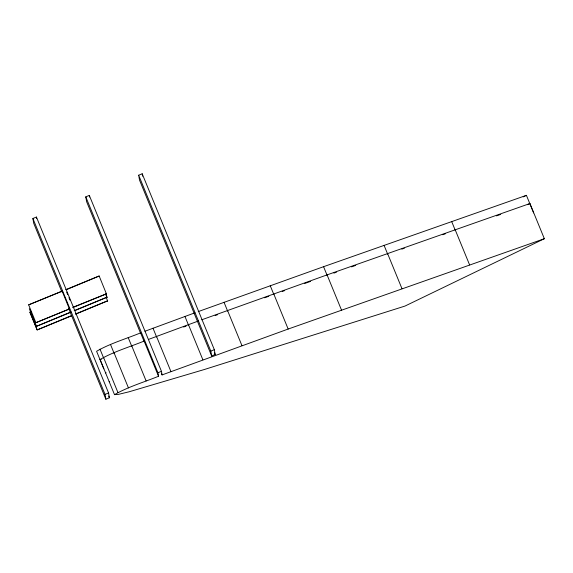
<?xml version="1.0" encoding="UTF-8"?>
<svg xmlns="http://www.w3.org/2000/svg" width="573" height="573" viewBox="0 0 573 573"><rect width="100%" height="100%" fill="white"/><g stroke="black" fill="none" stroke-linecap="round" stroke-linejoin="round"><path stroke-width="0.86" d="M201.746 319.791L327.076 274.882L529.925 203.53L544.35 238.712L404.975 306.068L204.532 369.456L129.118 391.782L118.253 394.417L114.514 394.654L100.089 359.472C113.869 351.543 129.412 347.08 144.102 341.078L144.203 341.68L140.593 332.884C125.902 338.887 110.367 343.349 96.586 351.278L103.799 368.869M105.554 372.966L106.084 372.629M109.157 381.761L109.687 381.425M114.514 394.654C128.302 386.725 143.837 382.255 158.528 376.26L157.926 372.758L85.785 196.854L89.309 195.414L161.45 371.311L162.073 374.921L288.162 329.045L544.35 238.712M523.199 196.897L526.415 195.336L533.635 212.927M527.518 204.69L529.925 203.53M61.834 291.865L33.728 223.32L32.897 218.492L36.421 217.052L108.562 392.949L109.393 397.784L105.869 399.223L68.61 308.381M138.673 175.216L142.197 173.777L214.338 349.68L215.169 354.508L211.645 355.948L139.504 180.051L138.673 175.216L210.814 351.12L211.645 355.948M28.65 304.85L62.149 291.148L69.405 308.976L35.906 322.685L28.65 304.85L62.149 291.148M65.673 289.702L99.165 276L106.42 293.834L72.929 307.536M66.532 289.616L99.165 276M71.589 315.838L37.152 329.926L29.939 312.335L31.536 311.426M72.886 307.293L106.42 293.834M70.923 311.977L36.529 326.302L70.966 312.213M74.204 310.63L107.008 297.215L105.697 294.013M75.07 310.537L107.008 297.215M37.152 329.926L71.553 315.594M75.65 313.918L107.631 300.839L75.693 314.162M105.869 399.223L105.038 394.396L108.562 392.949M157.926 372.758L161.45 371.311M210.814 351.12L214.338 349.68M144.948 331.244L194.92 312.808M148.45 339.438L198.423 320.995M183.632 327.033L186.089 326.13M198.244 311.597L323.573 266.689L526.415 195.336M215.154 315.565L217.647 314.663M264.59 297.781L268.794 296.277M282.167 291.499L284.666 290.611M304.671 283.492L310.509 281.415M333.901 273.106L336.423 272.218M351.543 266.875L355.74 265.385M401.852 249.112L404.352 248.231M442.757 234.722L445.257 233.841M496.505 215.878L500.709 214.402M100.089 359.472L101.256 359.4M455.17 229.716L469.602 264.898M451.667 221.522L455.277 230.317M387.556 253.502L401.981 288.677M384.053 245.308L387.663 254.104M327.076 274.882L341.501 310.065M323.573 266.689L327.176 275.484M273.729 293.863L288.162 329.045M270.227 285.669L273.837 294.465M227.517 310.437L241.949 345.619M224.014 302.25L227.624 311.046M214.495 352.853L215.169 354.508M188.445 324.619L202.871 359.801M184.943 316.425L188.546 325.22M156.501 336.394L170.933 371.569M152.998 328.2L156.608 336.996M161.4 373.281L162.073 374.921M144.102 341.078L158.528 376.26M140.722 333.615L86.616 201.689L85.785 196.854M131.697 345.763L146.122 380.945M128.194 337.576L131.797 346.371M105.733 294.257L107.044 297.459M106.32 297.638L107.674 301.076M114.027 352.739L128.452 387.914M110.525 344.545L114.127 353.34M103.491 357.301L117.916 392.484M99.989 349.115L103.591 357.91M66.654 292.101L67.643 294.501M68.953 297.702L69.935 300.102M108.72 396.129L109.393 397.784M32.897 218.492L105.038 394.396M36.529 326.302L29.316 308.718M29.896 312.099L37.109 329.683M142.197 173.777L142.613 176.19M89.309 195.414L89.589 197.026M69.405 308.976L35.906 322.685M36.421 217.052L36.701 218.657"/></g></svg>
